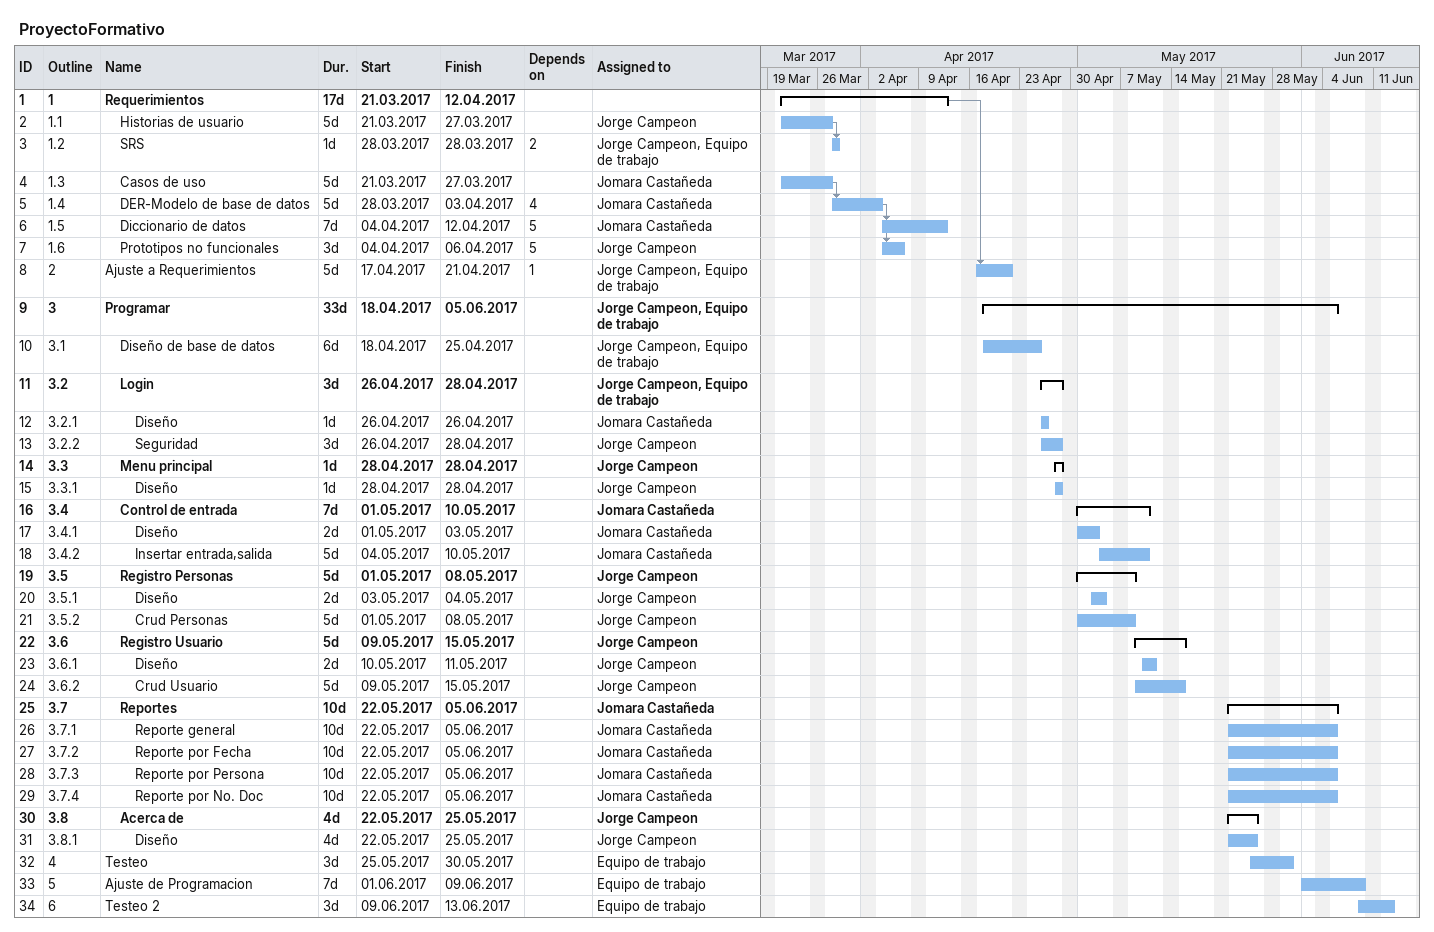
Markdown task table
ProyectoFormativo

| ID | WBS | Task | Duration | Start | Finish | Predecessors | Resources |
|---|---|---|---|---|---|---|---|
| 1 | 1 | **Requerimientos** | 17d | 2017-03-21 | 2017-04-12 |  |  |
| 2 | 1.1 | Historias de usuario | 5d | 2017-03-21 | 2017-03-27 |  | Jorge Campeon |
| 3 | 1.2 | SRS | 1d | 2017-03-28 | 2017-03-28 | 2 | Jorge Campeon, Equipo de trabajo |
| 4 | 1.3 | Casos de uso | 5d | 2017-03-21 | 2017-03-27 |  | Jomara Castañeda |
| 5 | 1.4 | DER-Modelo de base de datos | 5d | 2017-03-28 | 2017-04-03 | 4 | Jomara Castañeda |
| 6 | 1.5 | Diccionario de datos | 7d | 2017-04-04 | 2017-04-12 | 5 | Jomara Castañeda |
| 7 | 1.6 | Prototipos no funcionales | 3d | 2017-04-04 | 2017-04-06 | 5 | Jorge Campeon |
| 8 | 2 | Ajuste a Requerimientos | 5d | 2017-04-17 | 2017-04-21 | 1 | Jorge Campeon, Equipo de trabajo |
| 9 | 3 | **Programar** | 33d | 2017-04-18 | 2017-06-05 |  | Jorge Campeon, Equipo de trabajo |
| 10 | 3.1 | Diseño de base de datos | 6d | 2017-04-18 | 2017-04-25 |  | Jorge Campeon, Equipo de trabajo |
| 11 | 3.2 | **Login** | 3d | 2017-04-26 | 2017-04-28 |  | Jorge Campeon, Equipo de trabajo |
| 12 | 3.2.1 | Diseño | 1d | 2017-04-26 | 2017-04-26 |  | Jomara Castañeda |
| 13 | 3.2.2 | Seguridad | 3d | 2017-04-26 | 2017-04-28 |  | Jorge Campeon |
| 14 | 3.3 | **Menu principal** | 1d | 2017-04-28 | 2017-04-28 |  | Jorge Campeon |
| 15 | 3.3.1 | Diseño | 1d | 2017-04-28 | 2017-04-28 |  | Jorge Campeon |
| 16 | 3.4 | **Control de entrada** | 7d | 2017-05-01 | 2017-05-10 |  | Jomara Castañeda |
| 17 | 3.4.1 | Diseño | 2d | 2017-05-01 | 2017-05-03 |  | Jomara Castañeda |
| 18 | 3.4.2 | Insertar entrada,salida | 5d | 2017-05-04 | 2017-05-10 |  | Jomara Castañeda |
| 19 | 3.5 | **Registro Personas** | 5d | 2017-05-01 | 2017-05-08 |  | Jorge Campeon |
| 20 | 3.5.1 | Diseño | 2d | 2017-05-03 | 2017-05-04 |  | Jorge Campeon |
| 21 | 3.5.2 | Crud Personas | 5d | 2017-05-01 | 2017-05-08 |  | Jorge Campeon |
| 22 | 3.6 | **Registro Usuario** | 5d | 2017-05-09 | 2017-05-15 |  | Jorge Campeon |
| 23 | 3.6.1 | Diseño | 2d | 2017-05-10 | 2017-05-11 |  | Jorge Campeon |
| 24 | 3.6.2 | Crud Usuario | 5d | 2017-05-09 | 2017-05-15 |  | Jorge Campeon |
| 25 | 3.7 | **Reportes** | 10d | 2017-05-22 | 2017-06-05 |  | Jomara Castañeda |
| 26 | 3.7.1 | Reporte general | 10d | 2017-05-22 | 2017-06-05 |  | Jomara Castañeda |
| 27 | 3.7.2 | Reporte por Fecha | 10d | 2017-05-22 | 2017-06-05 |  | Jomara Castañeda |
| 28 | 3.7.3 | Reporte por Persona | 10d | 2017-05-22 | 2017-06-05 |  | Jomara Castañeda |
| 29 | 3.7.4 | Reporte por No. Doc | 10d | 2017-05-22 | 2017-06-05 |  | Jomara Castañeda |
| 30 | 3.8 | **Acerca de** | 4d | 2017-05-22 | 2017-05-25 |  | Jorge Campeon |
| 31 | 3.8.1 | Diseño | 4d | 2017-05-22 | 2017-05-25 |  | Jorge Campeon |
| 32 | 4 | Testeo | 3d | 2017-05-25 | 2017-05-30 |  | Equipo de trabajo |
| 33 | 5 | Ajuste de Programacion | 7d | 2017-06-01 | 2017-06-09 |  | Equipo de trabajo |
| 34 | 6 | Testeo 2 | 3d | 2017-06-09 | 2017-06-13 |  | Equipo de trabajo |
